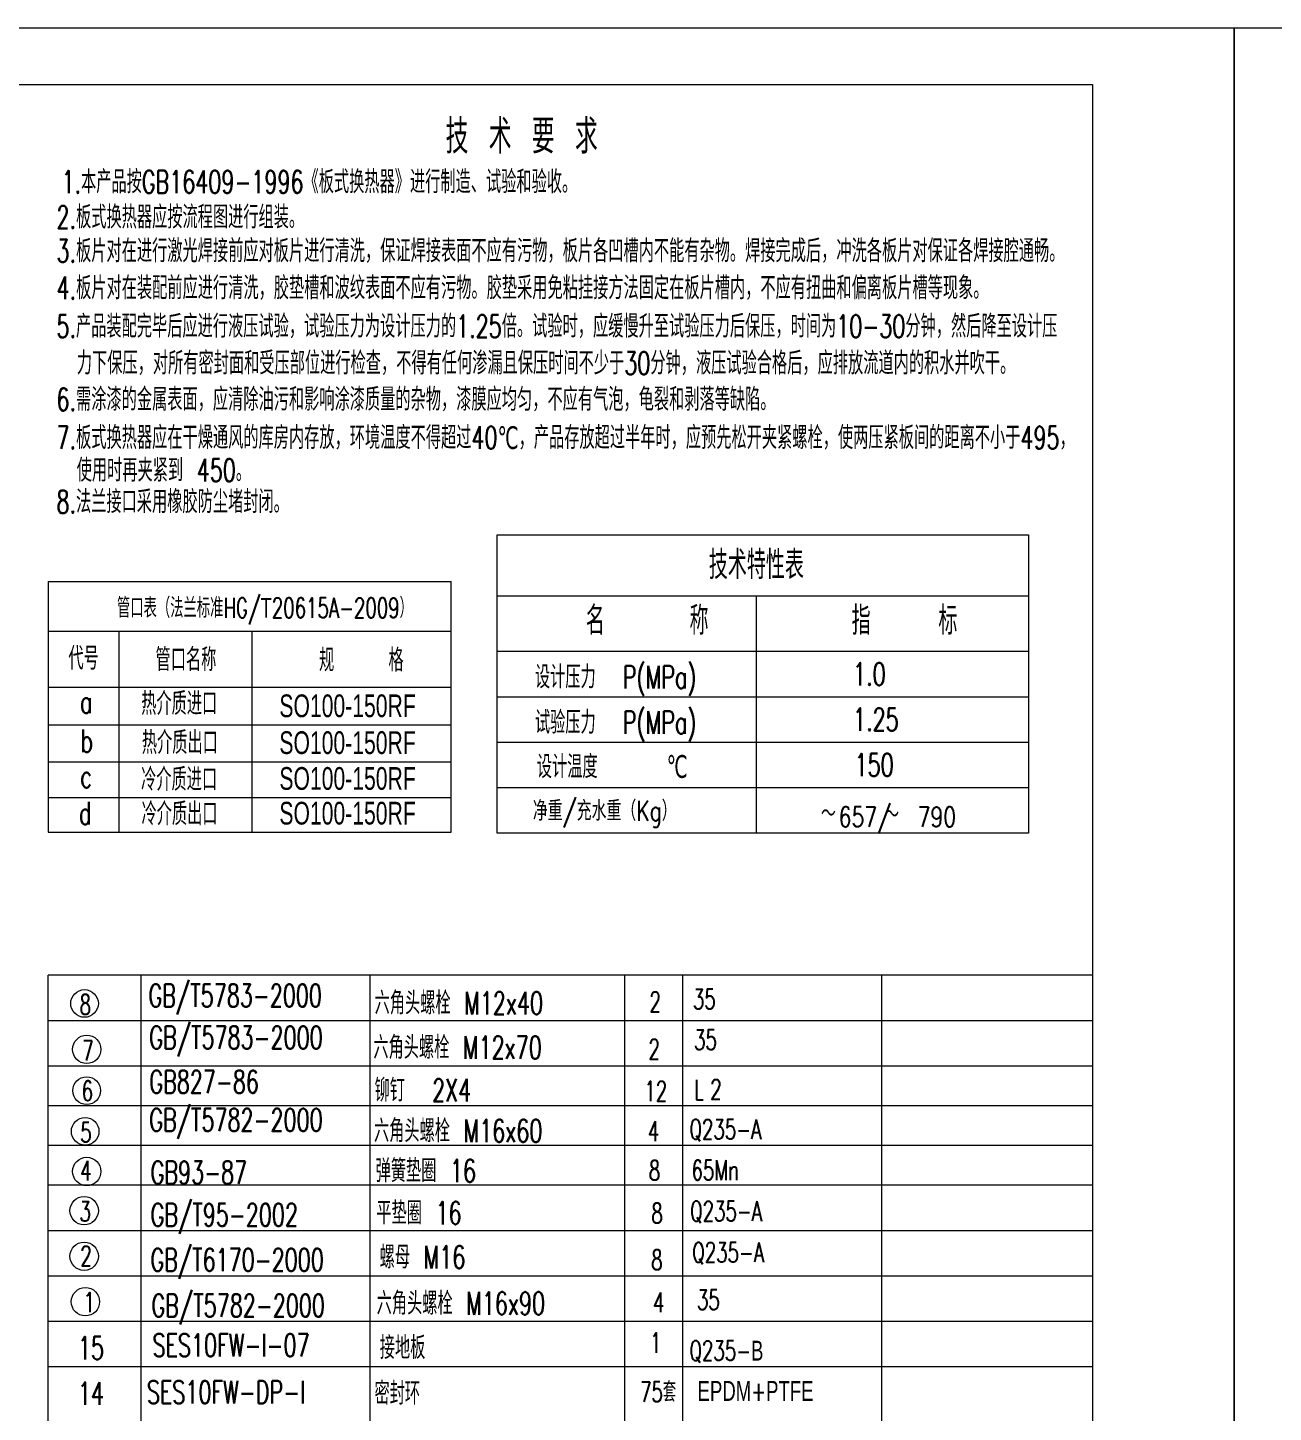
# Model space of a CAD drawing. Header units: millimetres. Extents: x -394 to 6212, y -2458 to 809.
# Drawn here: x 3623.1 to 3842.6, y -1760 to -1516.1 of the extents above; entities that cross this region are included whole.
import ezdxf

# ---------------------------------------------------------------- set-up
doc = ezdxf.new("R2010")
doc.units = ezdxf.units.MM
doc.layers.get('0').update_dxf_attribs({"lineweight": 18})
for name, color, linetype, lineweight, true_color in [('1', 1, 'Continuous', 18, 0xff0000), ('2', 2, 'Continuous', 18, 0xffff00), ('3尺寸线', 2, 'Continuous', 18, 0xffff00)]:
    doc.layers.add(name, color=color, linetype=linetype, lineweight=lineweight, true_color=true_color)
doc.styles.add('HZ', font='txt.shx', dxfattribs={"width": 0.67, "bigfont": 'hztxt.shx'})
doc.styles.get("Standard").update_dxf_attribs({"font": 'txt.shx', "bigfont": 'gbcbig.shx'})
doc.styles.add('标准', font='', dxfattribs={"width": 0.667})
doc.styles.get('标准').set_extended_font_data('宋体')

msp = doc.modelspace()

# ---------------------------------------------------------------- linework, layer by layer
at = {"layer": '1'}
for p, q in [((3251.74256, -1526.0524), (3810.74256, -1526.0524)), ((3810.74256, -1526.0524), (3810.74256, -1926.0524)), ((3705.83958, -1605.41584), (3799.48838, -1605.41584)), ((3705.83958, -1657.95841), (3705.83958, -1605.41584)), ((3799.48838, -1605.41584), (3799.48838, -1657.95841)), ((3626.68019, -1613.597), (3697.73088, -1613.597)), ((3626.68019, -1613.597), (3626.68019, -1657.77514)), ((3697.73088, -1657.77514), (3697.73088, -1613.597)), ((3705.83958, -1616.11552), (3799.48838, -1616.11552)), ((3626.68019, -1657.77514), (3697.73088, -1657.77514)), ((3799.48838, -1657.95841), (3705.83958, -1657.95841)), ((3810.74256, -1682.97212), (3626.68019, -1682.97212)), ((3626.68019, -1925.97212), (3626.68019, -1682.97212))]:
    msp.add_line(p, q, dxfattribs=at)
at = {"layer": '2'}
for p, q in [((3241.74256, -1516.0524), (3835.74256, -1516.0524)), ((3835.74256, -1516.0524), (3835.74256, -1936.0524)), ((3835.74256, -1516.0524), (3835.74256, -1936.0524)), ((3835.74256, -1516.0524), (3835.74256, -1936.0524)), ((3751.54597, -1657.95841), (3751.54597, -1616.11552)), ((3626.68019, -1622.37949), (3697.73088, -1622.37949)), ((3639.24934, -1657.77514), (3639.24934, -1622.37949)), ((3662.67594, -1657.77514), (3662.67594, -1622.37949)), ((3799.48838, -1625.95841), (3705.83958, -1625.95841)), ((3626.68019, -1632.20192), (3697.73088, -1632.20192)), ((3799.48838, -1633.95841), (3705.83958, -1633.95841)), ((3626.68019, -1638.85938), (3697.73088, -1638.85938)), ((3799.48838, -1641.95841), (3705.83958, -1641.95841)), ((3626.68019, -1645.35297), (3697.73088, -1645.35297)), ((3626.68019, -1651.65821), (3697.73088, -1651.65821)), ((3810.74256, -1690.97212), (3626.68019, -1690.97212)), ((3810.80492, -1698.97212), (3626.68019, -1698.97212))]:
    msp.add_line(p, q, dxfattribs=at)
at = {"layer": '2', "linetype": 'ByBlock', "ltscale": 0.5}
msp.add_line((3799.48838, -1649.95841), (3705.83958, -1649.95841), dxfattribs=at)
at = {"layer": '2', "ltscale": 20}
for p, q in [((3643.04669, -1682.97212), (3643.04669, -1783.97212)), ((3810.80492, -1705.97212), (3626.68019, -1705.97212)), ((3810.80492, -1712.97212), (3626.68019, -1712.97212)), ((3810.80492, -1719.97212), (3626.68019, -1719.97212)), ((3810.80492, -1727.97212), (3626.68019, -1727.97212)), ((3810.80492, -1735.97212), (3626.68019, -1735.97212)), ((3810.80492, -1743.97212), (3626.68019, -1743.97212)), ((3810.80492, -1751.97212), (3626.68019, -1751.97212))]:
    msp.add_line(p, q, dxfattribs=at)
at = {"layer": '2', "linetype": 'Continuous'}
for p, q in [((3683.40334, -1682.97212), (3683.40334, -1869.97212)), ((3728.30842, -1682.97212), (3728.30842, -1869.97212)), ((3738.48195, -1682.97212), (3738.48195, -1869.97212)), ((3773.57197, -1682.97212), (3773.57197, -1869.97212))]:
    msp.add_line(p, q, dxfattribs=at)
at = {"layer": '2', "ltscale": 20}
for centre, radius in [((3633.11742, -1687.94334), 2.436), ((3633.50746, -1696.03086), 2.5), ((3633.50071, -1703.29386), 2.436), ((3633.22971, -1710.4772), 2.436), ((3633.50746, -1717.53658), 2.5), ((3633.05302, -1724.44178), 2.5), ((3633.05302, -1732.47134), 2.5), ((3633.27437, -1740.48381), 2.5)]:
    msp.add_circle(centre, radius, dxfattribs=at)
at = {"layer": '3尺寸线'}
for points in [[(3835.74256, -1936.0524), (3241.74256, -1936.0524), (3241.74256, -1516.0524), (3835.74256, -1516.0524)], [(4429.74256, -1936.0524), (3835.74256, -1936.0524), (3835.74256, -1516.0524), (4429.74256, -1516.0524)]]:
    msp.add_lwpolyline(points, close=True, dxfattribs=at)

# ---------------------------------------------------------------- texts
at = {"width": 0.67}
for s, p in [('SES10FW-I-07', (3645.10966, -1750.14211)), ('SES10FW-DP-I', (3644.12037, -1758.39672))]:
    msp.add_text(s, height=4, dxfattribs=at).set_placement(p)
at = {"layer": '2', "linetype": 'ByBlock', "ltscale": 0.5, "style": 'HZ', "width": 0.75}
for s, p in [('净重/充水重（Kg）', (3712.12562, -1655.75265)), ('657/  790', (3766.04753, -1656.81826)), ('～', (3762.90666, -1656.2213)), ('～', (3774.06366, -1656.36801))]:
    msp.add_text(s, height=3.5, dxfattribs=at).set_placement(p)
at = {"layer": '2', "ltscale": 20, "attachment_point": 7, "style": 'HZ'}
for s, insert, char_height, width in [('\\T1;技 术 要 求', (3696.74754, -1538.2344), 6, 42.21), ('\\T1;8', (3632.25342, -1689.85684), 3.5, 3.35), ('\\T1;2', (3732.68488, -1689.4134), 3.5, 3.35), ('\\T1;35', (3740.33627, -1688.94449), 3.5, 6.7), ('\\T1;35', (3740.53994, -1696.08096), 3.5, 6.7), ('\\T1;7', (3632.68995, -1697.97925), 3.5, 3.35), ('\\T1;2', (3732.50493, -1697.72515), 3.5, 3.35), ('\\T1;6', (3632.61571, -1705.06036), 3.5, 3.35), ('\\T1;12', (3731.77676, -1705.13624), 3.5, 6.7), ('\\T1;L', (3740.55048, -1704.92062), 3.5, 2.8475), ('\\T1;2', (3743.39975, -1704.81141), 3.5, 3.35), ('\\T1;5', (3632.36571, -1712.3907), 3.5, 3.35), ('\\T1;4', (3732.38495, -1712.17354), 3.5, 3.35), ('\\T1;Q235-A', (3739.72527, -1712.18644), 3.5, 21.105), ('\\T1;4', (3632.34605, -1719.14136), 3.5, 3.35), ('\\T1;弹簧垫圈 16', (3684.41216, -1719.42479), 4, 27.7571429), ('\\T1;8', (3732.57625, -1719.08651), 3.5, 3.35), ('\\T1;65Mn', (3740.09478, -1719.049), 3.5, 14.74), ('\\T1;3', (3632.22706, -1726.31138), 3.5, 3.35), ('\\T1;平垫圈 16', (3684.55086, -1726.84923), 4, 23.7371429), ('\\T1;8', (3733.0202, -1726.62094), 3.5, 3.35), ('\\T1;Q235-A', (3739.84351, -1726.60834), 3.5, 21.105), ('\\T1;2', (3632.38579, -1734.17144), 3.5, 3.35), ('\\T1;螺母 M16', (3685.12854, -1734.62999), 4, 24.3114286), ('\\T1;8', (3732.9862, -1734.83975), 3.5, 3.35), ('\\T1;Q235-A', (3740.22344, -1733.86716), 3.5, 21.105), ('\\T1;1', (3632.94227, -1742.34776), 3.5, 3.35), ('\\T1;4', (3733.29638, -1742.3434), 3.5, 3.35), ('\\T1;35', (3741.05578, -1741.8924), 3.5, 6.7), ('接地板', (3685.14511, -1750.58334), 4, 12.06), ('Q235-{\\fArial|b0|i0|c0|p32;B}', (3739.72527, -1751.18644), 3.5, 21.105), ('\\T1;密封环', (3684.21548, -1758.61648), 4, 12.06), ('75套', (3731.01575, -1758.12173), 3.5, 10.05)]:
    msp.add_mtext(s, dxfattribs=dict(at, insert=insert, char_height=char_height, width=width))
at = {"layer": '2'}
for s, insert, char_height, width, attachment_point, style in [('\\T1;1.本产品按GB16409-1996《板式换热器》进行制造、试验和验收。', (3629.05848, -1545.24621), 4, 141.8890659, 7, 'HZ'), ('\\T1;2.板式换热器应按流程图进行组装。', (3628.17689, -1551.45568), 4, 66.3855879, 7, 'HZ'), ('\\T1;3.板片对在进行激光焊接前应对板片进行清洗，保证焊接表面不应有污物，板片各凹槽内不能有杂物。焊接完成后，冲洗各板片对保证各焊接腔通畅。 ', (3628.17689, -1557.5006), 4, 271.872011, 7, 'HZ'), ('\\T1;4.板片对在装配前应进行清洗，胶垫槽和波纹表面不应有污物。胶垫采用免粘挂接方法固定在板片槽内，不应有扭曲和偏离板片槽等现象。', (3628.18697, -1564.02432), 4, 247.2082802, 7, 'HZ'), ('\\T1;5.产品装配完毕后应进行液压试验，试验压力为设计压力的1.25倍。试验时，应缓慢升至试验压力后保压，时间为10-30分钟，然后降至设计压', (3628.16401, -1570.77962), 4, 268.5794396, 7, 'HZ'), ('\\T1;力下保压，对所有密封面和受压部位进行检查，不得有任何渗漏且保压时间不少于30分钟，液压试验合格后，应排放流道内的积水并吹干。', (3631.76383, -1577.27312), 4, 249.4652967, 7, 'HZ'), ('\\T1;6.需涂漆的金属表面，应清除油污和影响涂漆质量的杂物，漆膜应均匀，不应有气泡，龟裂和剥落等缺陷。', (3628.17424, -1583.66218), 4, 190.266011, 7, 'HZ'), ('7.板式换热器应在干燥通风的库房内存放，环境温度不得超过40℃，产品存放超过半年时，应预先松开夹紧螺栓，使两压紧板间的距离不小于495，', (3628.18351, -1590.39105), 4, 270.4535989, 7, 'HZ'), ('使用时再夹紧到 450。', (3631.74314, -1596.03828), 4, 43.5529451, 7, 'HZ'), ('\\T1;8.法兰接口采用橡胶防尘堵封闭。', (3628.16769, -1601.58469), 4, 61.9635879, 7, 'HZ'), ('\\T1;技术特性表', (3743.14667, -1613.19403), 5, 25.125, 7, 'HZ'), ('管口表（法兰标准HG/{\\fArial|b0|i0|c0|p32;T}20615A-2009）', (3638.83538, -1616.50148), 3.5, 54.0663866, 1, 'HZ'), ('\\T1;名     称 ', (3721.46219, -1623.00322), 5, 40.2, 7, 'HZ'), ('\\T1; 指    标 ', (3765.32551, -1623.00322), 5, 40.28375, 7, 'HZ'), ('\\T1;代号', (3630.28032, -1629.14695), 4, 8.04, 7, 'HZ'), ('\\T1;管口名称', (3645.63118, -1629.38472), 4, 16.08, 7, 'HZ'), ('\\T1;规    格', (3674.44585, -1629.47023), 4, 24.187, 7, 'HZ'), ('\\T1;设计压力  P(MPa)', (3712.49566, -1633.76962), 4, 48.91, 7, 'HZ'), ('\\T1;a', (3632.32969, -1636.81247), 4, 6.7957143, 7, 'HZ'), ('\\T1;热介质进口', (3643.1044, -1637.13709), 4, 20.167, 7, 'HZ'), ('{\\fArial|b0|i0|c0|p32;SO100-150RF}', (3667.4571, -1637.56255), 4, 49.1971429, 7, '标准'), ('\\T1;试验压力  P(MPa)', (3712.49566, -1641.76962), 4, 48.91, 7, 'HZ'), ('\\T1;b', (3632.43922, -1643.69209), 4, 8.7291429, 7, 'HZ'), ('\\T1;热介质出口', (3643.2205, -1644.0155), 4, 20.1, 7, 'HZ'), ('{\\fArial|b0|i0|c0|p32;SO100-150RF}', (3667.4571, -1644.05613), 4, 49.1971429, 7, '标准'), ('\\T1;设计温度', (3712.82836, -1648.25603), 4, 16.08, 7, 'HZ'), ('\\T1;冷介质进口', (3643.08545, -1650.48575), 4, 20.167, 7, 'HZ'), ('{\\fArial|b0|i0|c0|p32;SO100-150RF}', (3667.4571, -1650.36137), 4, 49.1971429, 7, '标准'), ('\\T1;℃', (3735.71822, -1648.26841), 4, 3.9272308, 7, 'HZ'), ('\\T1;c', (3632.37423, -1649.93889), 4, 10.6242857, 7, 'HZ'), ('\\T1;d', (3632.15157, -1656.41509), 4, 6.8914286, 7, 'HZ'), ('\\T1;冷介质出口', (3643.15956, -1656.56101), 4, 20.1, 7, 'HZ'), ('{\\fArial|b0|i0|c0|p32;SO100-150RF}', (3667.4571, -1656.4783), 4, 49.1971429, 7, '标准'), ('{\\fArial|b0|i0|c0|p32;EPDM}+{\\fArial|b0|i0|c0|p32;PTFE}', (3741.15576, -1757.94518), 3.5, 21.105, 7, 'HZ')]:
    msp.add_mtext(s, dxfattribs=dict(at, insert=insert, char_height=char_height, width=width, attachment_point=attachment_point, style=style))
at = {"layer": '2', "char_height": 4, "attachment_point": 7}
for s, insert, width in [('\\W0.67;1.0', (3768.56957, -1631.91176), 9.5714286), ('\\W0.67;1.25', (3768.56957, -1639.91176), 13.4), ('\\W0.67;150', (3768.82947, -1647.91176), 11.4857143), ('\\T1;{\\W0.67;GB/T5783-2000}', (3644.40332, -1689.8844), 50.92), ('\\T1;{\\W0.67;GB/T5783-2000}', (3644.53845, -1697.25546), 50.92), ('\\T1;{\\W0.67;GB827-86}', (3644.5469, -1703.73436), 32.16), ('\\T1;{\\W0.67;GB/T5782-2000}', (3644.53256, -1711.79363), 50.92), ('\\T1;{\\W0.67;GB93-87}', (3644.77488, -1719.71114), 28.3314286), ('\\T1;{\\W0.67;GB/T95-2002}', (3644.77488, -1728.49914), 43.2628571), ('\\T1;{\\W0.67;GB/T6170-2000}', (3644.73385, -1736.44211), 50.92), ('\\T1;{\\W0.67;GB/T5782-2000}', (3644.9291, -1744.49173), 50.92), ('\\W0.67;15', (3631.9617, -1750.63142), 7.6571429), ('\\T1;{\\W0.67;14}', (3631.9617, -1758.63142), 7.6571429)]:
    msp.add_mtext(s, dxfattribs=dict(at, insert=insert, width=width))
at = {"layer": '2', "linetype": 'Continuous', "attachment_point": 7, "style": 'HZ'}
for s, insert, char_height, width in [('\\T1;六角头螺栓 M12x40', (3684.24132, -1689.9038), 4, 48.8812857), ('\\T1;六角头螺栓 M12x70', (3684.01671, -1697.73652), 4, 48.8812857), ('\\T1;铆钉  2X4', (3684.24061, -1705.2478), 4, 27.5657143), ('\\T1;六角头螺栓 M16x60', (3684.12902, -1712.4192), 4, 48.8812857), ('\\T1;六角头螺栓 M16x90', (3684.59969, -1742.80115), 4, 48.8812857), ('\\T1;1', (3732.77727, -1749.46168), 3.5, 3.35)]:
    msp.add_mtext(s, dxfattribs=dict(at, insert=insert, char_height=char_height, width=width))

doc.saveas('drawing.dxf')
